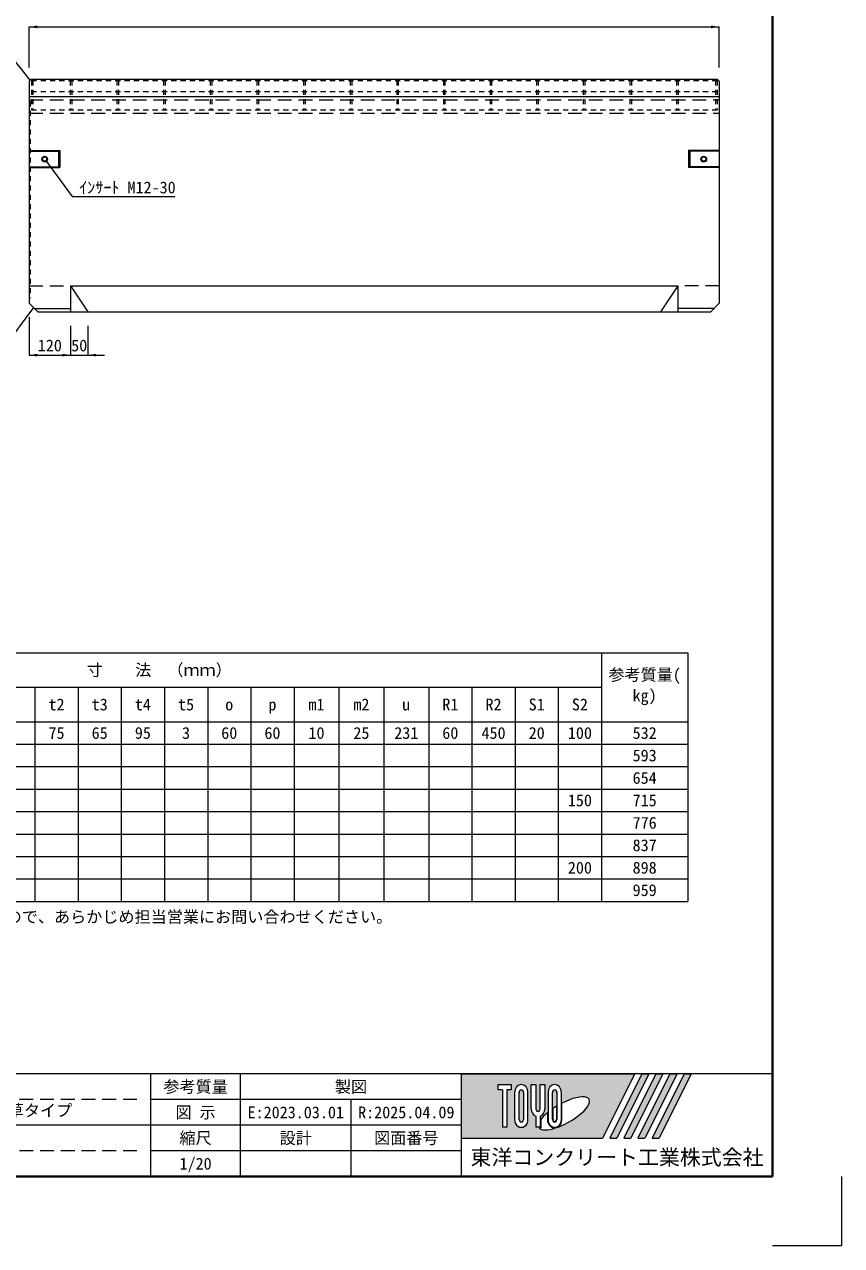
# Model space of a CAD drawing. Units: millimetres at full size, sheet at 1:20. Extents: x -285 to 21875, y 5903 to 11843.
# Drawn here: x 6250 to 8615, y 5903 to 9438 of the extents above; entities that cross this region are included whole.
import ezdxf
from ezdxf.enums import TextEntityAlignment as Align

# ---------------------------------------------------------------- set-up
doc = ezdxf.new("R2010")
doc.units = ezdxf.units.MM
doc.header["$LTSCALE"] = 20
doc.linetypes.add('USER1', pattern=[3, 2, -1])
doc.linetypes.add('USER2', pattern=[1.35, 0.75, -0.6])
for name, color, linetype, lineweight in [('Defpoints_2', 8, 'Continuous', 0), ('インサート', 3, 'USER2', 5), ('グレーチング', 7, 'Continuous', 13), ('図枠', 7, 'Continuous', 5), ('寸法線', 7, 'Continuous', 13), ('寸法表', 7, 'Continuous', 13), ('引出線', 4, 'Continuous', 13), ('本体', 2, 'Continuous', 13), ('目地', 132, 'Continuous', 5)]:
    doc.layers.add(name, color=color, linetype=linetype, lineweight=lineweight)
doc.layers.add('文字', color=7, linetype='Continuous')
doc.styles.add('ＭＳ ゴシック', font='')
doc.styles.get('ＭＳ ゴシック').set_extended_font_data('MS Gothic')

# ---------------------------------------------------------------- blocks, each defined once
blk = doc.blocks.new('filled_arrow')
at = {"color": 0, "linetype": 'Continuous', "lineweight": -2}
blk.add_solid([(7.5, 1.25), (0, 0), (7.5, -1.25)], dxfattribs=at)
blk = doc.blocks.new('open_arrow')
at = {"color": 0, "linetype": 'Continuous', "lineweight": -2}
blk.add_lwpolyline([(7.5, 1.25), (0, 0), (7.5, -1.25)], dxfattribs=at)

msp = doc.modelspace()

# ---------------------------------------------------------------- hatches: boundary and pattern name
at = {"layer": '図枠'}
h = msp.add_hatch(color=256, dxfattribs=at)
h.paths.add_polyline_path([(7514.97, 6400.12), (7514.97, 6214.5), (7923.35, 6214.5), (8016.16, 6400.12)])
edge = h.paths.add_edge_path(flags=16)
edge.add_ellipse((7811.48, 6285.86), major_axis=(72.73, 40.71), ratio=0.3471473, start_angle=-144.31122, end_angle=72.1899, ccw=False)
edge.add_ellipse((7784.55, 6268.28), major_axis=(0, 24.75), ratio=0.8463542, start_angle=-160.70346, end_angle=-90)
edge.add_line((7805.49, 6268.28), (7805.49, 6315.46))
edge = h.paths.add_edge_path(flags=16)
edge.add_ellipse((7784.55, 6346.34), major_axis=(0, 22.85), ratio=0.8463541, start_angle=-90, end_angle=90, ccw=False)
edge.add_line((7803.88, 6346.34), (7803.88, 6268.28))
edge.add_ellipse((7784.55, 6268.28), major_axis=(0, 22.85), ratio=0.8463541, start_angle=90, end_angle=-90, ccw=False)
edge.add_line((7765.21, 6268.28), (7765.21, 6346.34))
edge = h.paths.add_edge_path(flags=16)
edge.add_line((7790.99, 6346.34), (7790.99, 6268.28))
edge.add_ellipse((7784.55, 6268.28), major_axis=(0, 7.62), ratio=0.8463541, start_angle=90, end_angle=-90, ccw=False)
edge.add_line((7778.1, 6268.28), (7778.1, 6346.34))
edge.add_ellipse((7784.55, 6346.34), major_axis=(0, 7.62), ratio=0.8463541, start_angle=-90, end_angle=90, ccw=False)
edge = h.paths.add_edge_path(flags=16)
edge.add_line((7789.38, 6306.44), (7789.38, 6268.28))
edge.add_ellipse((7784.55, 6268.28), major_axis=(0, 5.71), ratio=0.8463542, start_angle=90, end_angle=-90, ccw=False)
edge.add_line((7779.71, 6268.28), (7779.71, 6300.2))
edge.add_ellipse((7811.48, 6285.86), major_axis=(72.73, 40.71), ratio=0.3471473, start_angle=107.79174, end_angle=126.47132, ccw=False)
edge = h.paths.add_edge_path(flags=16)
edge.add_line((7755.54, 6369.19), (7755.54, 6299.22))
edge.add_ellipse((7736.21, 6299.22), major_axis=(0, 22.85), ratio=0.8463541, start_angle=-163.34117, end_angle=-90, ccw=False)
edge.add_line((7742.65, 6277.68), (7742.65, 6245.44))
edge.add_line((7742.65, 6245.44), (7729.76, 6245.44))
edge.add_line((7729.76, 6245.44), (7729.76, 6277.68))
edge.add_ellipse((7736.21, 6299.22), major_axis=(0, 22.85), ratio=0.8463541, start_angle=90, end_angle=163.34117, ccw=False)
edge.add_line((7716.87, 6299.22), (7716.87, 6369.19))
edge.add_line((7716.87, 6369.19), (7729.76, 6369.19))
edge.add_line((7729.76, 6369.19), (7729.76, 6299.22))
edge.add_ellipse((7736.21, 6299.22), major_axis=(0, 7.62), ratio=0.8463541, start_angle=90, end_angle=-90)
edge.add_line((7742.65, 6299.22), (7742.65, 6369.19))
edge.add_line((7742.65, 6369.19), (7755.54, 6369.19))
edge = h.paths.add_edge_path(flags=16)
edge.add_line((7763.6, 6287.99), (7763.6, 6268.28))
edge.add_ellipse((7784.55, 6268.28), major_axis=(0, 24.75), ratio=0.8463542, start_angle=90, end_angle=-171.54427)
edge.add_ellipse((7811.48, 6285.86), major_axis=(72.73, 40.71), ratio=0.3471473, start_angle=-178.64954, end_angle=-148.29244, ccw=False)
edge.add_line((7739.87, 6243.53), (7744.26, 6243.53))
edge.add_line((7744.26, 6243.53), (7744.26, 6267.67))
edge.add_ellipse((7811.48, 6285.86), major_axis=(72.73, 40.71), ratio=0.3471473, start_angle=148.21912, end_angle=165.90812, ccw=False)
edge = h.paths.add_edge_path(flags=16)
edge.add_ellipse((7687.87, 6346.34), major_axis=(0, 22.85), ratio=0.8463541, start_angle=-90, end_angle=90, ccw=False)
edge.add_line((7707.2, 6346.34), (7707.2, 6268.28))
edge.add_ellipse((7687.87, 6268.28), major_axis=(0, 22.85), ratio=0.8463541, start_angle=90, end_angle=-90, ccw=False)
edge.add_line((7668.53, 6268.28), (7668.53, 6346.34))
edge = h.paths.add_edge_path(flags=16)
edge.add_line((7694.31, 6346.34), (7694.31, 6268.28))
edge.add_ellipse((7687.87, 6268.28), major_axis=(0, 7.62), ratio=0.8463541, start_angle=90, end_angle=-90, ccw=False)
edge.add_line((7681.42, 6268.28), (7681.42, 6346.34))
edge.add_ellipse((7687.87, 6346.34), major_axis=(0, 7.62), ratio=0.8463541, start_angle=-90, end_angle=90, ccw=False)
h.paths.add_polyline_path([(7658.86, 6369.19), (7658.86, 6353.96), (7645.97, 6353.96), (7645.97, 6245.44), (7633.08, 6245.44), (7633.08, 6353.96), (7620.19, 6353.96), (7620.19, 6369.19)], flags=16)
for points in [[(7943.77, 6214.5), (7964.19, 6214.5), (8057, 6400.12), (8036.58, 6400.12)], [(8097.84, 6400.12), (8077.42, 6400.12), (7984.6, 6214.5), (8005.02, 6214.5)], [(8138.67, 6400.12), (8118.25, 6400.12), (8025.44, 6214.5), (8045.86, 6214.5)], [(8179.51, 6400.12), (8159.09, 6400.12), (8066.28, 6214.5), (8086.7, 6214.5)]]:
    msp.add_hatch(color=256, dxfattribs=at).paths.add_polyline_path(points)

# ---------------------------------------------------------------- linework, layer by layer
at = {"layer": 'Defpoints_2'}
for p, q in [((5899.97, 7354.53), (7919.97, 7354.53)), ((5899.97, 7289.53), (7919.97, 7289.53)), ((5899.97, 7224.53), (7794.97, 7224.53)), ((5899.97, 7159.53), (7919.97, 7159.53)), ((5899.97, 7094.53), (7919.97, 7094.53)), ((5899.97, 7029.53), (7794.97, 7029.53)), ((5899.97, 6964.53), (7919.97, 6964.53))]:
    msp.add_line(p, q, dxfattribs=at)
at = {"layer": 'Defpoints_2', "color": 7, "lineweight": 13}
for p in [(8614.97, 6103.12), (8414.97, 5903.12)]:
    msp.add_line(p, (8614.97, 5903.12), dxfattribs=at)
at = {"layer": 'インサート', "linetype": 'Continuous'}
for centre, radius in [((6308.07, 9048.46), 8.25), ((6308.07, 9048.46), 6), ((8216.07, 9048.46), 8.25), ((8216.07, 9048.46), 6)]:
    msp.add_circle(centre, radius, dxfattribs=at)
at = {"layer": 'グレーチング', "linetype": 'USER2'}
for p, q in [((6269.57, 9276.16), (8254.57, 9276.16)), ((6269.57, 9276.16), (6269.57, 9191.16)), ((6274.07, 9276.16), (6274.07, 9191.16)), ((6382.32, 9276.16), (6382.32, 9191.16)), ((6386.82, 9276.16), (6386.82, 9191.16)), ((6517.32, 9276.16), (6517.32, 9191.16)), ((6521.82, 9276.16), (6521.82, 9191.16)), ((6652.32, 9276.16), (6652.32, 9191.16)), ((6656.82, 9276.16), (6656.82, 9191.16)), ((6787.32, 9276.16), (6787.32, 9191.16)), ((6791.82, 9276.16), (6791.82, 9191.16)), ((6922.32, 9276.16), (6922.32, 9191.16)), ((6926.82, 9276.16), (6926.82, 9191.16)), ((7057.32, 9276.16), (7057.32, 9191.16)), ((7061.82, 9276.16), (7061.82, 9191.16)), ((7192.32, 9276.16), (7192.32, 9191.16)), ((7196.82, 9276.16), (7196.82, 9191.16)), ((7327.32, 9276.16), (7327.32, 9191.16)), ((7331.82, 9276.16), (7331.82, 9191.16)), ((7462.32, 9276.16), (7462.32, 9191.16)), ((7466.82, 9276.16), (7466.82, 9191.16)), ((7597.32, 9276.16), (7597.32, 9191.16)), ((7601.82, 9276.16), (7601.82, 9191.16)), ((7732.32, 9276.16), (7732.32, 9191.16)), ((7736.82, 9276.16), (7736.82, 9191.16)), ((7867.32, 9276.16), (7867.32, 9191.16)), ((7871.82, 9276.16), (7871.82, 9191.16)), ((8002.32, 9276.16), (8002.32, 9191.16)), ((8006.82, 9276.16), (8006.82, 9191.16)), ((8137.32, 9276.16), (8137.32, 9191.16)), ((8141.82, 9276.16), (8141.82, 9191.16)), ((8250.07, 9276.16), (8250.07, 9191.16)), ((8254.57, 9276.16), (8254.57, 9191.16)), ((6269.57, 9244.16), (8254.57, 9244.16)), ((6269.57, 9191.16), (8254.57, 9191.16))]:
    msp.add_line(p, q, dxfattribs=at)
at = {"layer": '図枠', "lineweight": 40}
for p in [(8414.97, 11643.12), (4814.97, 6103.12)]:
    msp.add_line(p, (8414.97, 6103.12), dxfattribs=at)
at = {"layer": '図枠', "lineweight": 13}
for p, q in [((8414.97, 6400.12), (4814.97, 6400.12)), ((6614.97, 6103.12), (6614.97, 6400.12)), ((6874.97, 6103.12), (6874.97, 6400.12)), ((7514.97, 6103.12), (7514.97, 6400.12)), ((7514.97, 6325.87), (6614.97, 6325.87)), ((7194.97, 6103.12), (7194.97, 6325.87)), ((7514.97, 6251.62), (4814.97, 6251.62)), ((7514.97, 6177.37), (6614.97, 6177.37))]:
    msp.add_line(p, q, dxfattribs=at)
at = {"layer": '図枠'}
for p, q in [((7514.97, 6400.12), (8016.16, 6400.12)), ((8016.16, 6400.12), (7923.35, 6214.5)), ((8036.58, 6400.12), (7943.77, 6214.5)), ((8057, 6400.12), (7964.19, 6214.5)), ((8077.42, 6400.12), (7984.6, 6214.5)), ((8097.84, 6400.12), (8005.02, 6214.5)), ((8118.25, 6400.12), (8025.44, 6214.5)), ((8036.58, 6400.12), (8057, 6400.12)), ((8138.67, 6400.12), (8045.86, 6214.5)), ((8159.09, 6400.12), (8066.28, 6214.5)), ((8077.42, 6400.12), (8097.84, 6400.12)), ((8179.51, 6400.12), (8086.7, 6214.5)), ((8118.25, 6400.12), (8138.67, 6400.12)), ((8159.09, 6400.12), (8179.51, 6400.12)), ((7620.19, 6369.19), (7620.19, 6353.96)), ((7620.19, 6369.19), (7658.86, 6369.19)), ((7658.86, 6369.19), (7658.86, 6353.96)), ((7716.87, 6369.19), (7729.76, 6369.19)), ((7716.87, 6299.22), (7716.87, 6369.19)), ((7729.76, 6369.19), (7729.76, 6299.22)), ((7742.65, 6369.19), (7755.54, 6369.19)), ((7742.65, 6299.22), (7742.65, 6369.19)), ((7755.54, 6369.19), (7755.54, 6299.22)), ((7633.08, 6353.96), (7620.19, 6353.96)), ((7633.08, 6353.96), (7633.08, 6245.44)), ((7645.97, 6353.96), (7645.97, 6245.44)), ((7658.86, 6353.96), (7645.97, 6353.96)), ((7668.53, 6346.34), (7668.53, 6268.28)), ((7681.42, 6268.28), (7681.42, 6346.34)), ((7694.31, 6346.34), (7694.31, 6268.28)), ((7707.2, 6268.28), (7707.2, 6346.34)), ((7765.21, 6346.34), (7765.21, 6268.28)), ((7778.1, 6268.28), (7778.1, 6346.34)), ((7790.99, 6346.34), (7790.99, 6268.28)), ((7803.88, 6268.28), (7803.88, 6346.34)), ((7779.71, 6268.28), (7779.71, 6300.2)), ((7789.38, 6306.44), (7789.38, 6268.28)), ((7805.49, 6268.28), (7805.49, 6315.46)), ((7729.76, 6277.68), (7729.76, 6245.44)), ((7742.65, 6277.68), (7742.65, 6245.44)), ((7744.26, 6267.67), (7744.26, 6243.53)), ((7763.6, 6287.99), (7763.6, 6268.28)), ((7645.97, 6245.44), (7633.08, 6245.44)), ((7742.65, 6245.44), (7729.76, 6245.44)), ((7739.87, 6243.53), (7744.26, 6243.53)), ((7514.97, 6214.5), (7923.35, 6214.5)), ((7943.77, 6214.5), (7964.19, 6214.5)), ((7984.6, 6214.5), (8005.02, 6214.5)), ((8025.44, 6214.5), (8045.86, 6214.5)), ((8066.28, 6214.5), (8086.7, 6214.5))]:
    msp.add_line(p, q, dxfattribs=at)
at = {"layer": '図枠', "linetype": 'USER1', "lineweight": 9}
for p, q in [((6574.97, 6325.87), (5174.97, 6325.87)), ((6574.97, 6177.37), (5174.97, 6177.37))]:
    msp.add_line(p, q, dxfattribs=at)
at = {"layer": '図枠'}
for centre, major_axis, ratio, start_param, end_param in [((7687.87, 6346.34), (0, 22.85), 0.846354, 4.712389, 7.8539816), ((7784.55, 6346.34), (0, 22.85), 0.846354, 4.712389, 7.8539816), ((7687.87, 6346.34), (0, 7.62), 0.846354, 4.712389, 7.8539816), ((7784.55, 6346.34), (0, 7.62), 0.846354, 4.712389, 7.8539816), ((7811.48, 6285.86), (72.73, 40.71), 0.347147, 4.2621853, 7.7429163), ((7736.21, 6299.22), (0, 22.85), 0.846354, 1.5707963, 2.8017557), ((7736.21, 6299.22), (0, 7.62), 0.846354, 1.5707963, 4.712389), ((7736.21, 6299.22), (0, 22.85), 0.846354, 3.4814296, 4.712389), ((7811.48, 6285.86), (72.73, 40.71), 0.347147, 1.6817405, 1.8219833), ((7687.87, 6268.28), (0, 22.85), 0.846354, 1.5707963, 4.712389), ((7687.87, 6268.28), (0, 7.62), 0.846354, 1.5707963, 4.712389), ((7811.48, 6285.86), (72.73, 40.71), 0.347147, 2.0815197, 2.5155126), ((7784.55, 6268.28), (0, 24.75), 0.846354, 1.5707963, 3.3154679), ((7784.55, 6268.28), (0, 22.85), 0.846354, 1.5707963, 4.712389), ((7784.55, 6268.28), (0, 7.62), 0.846354, 1.5707963, 4.712389), ((7784.55, 6268.28), (0, 5.71), 0.846354, 1.5707963, 4.712389), ((7784.55, 6268.28), (0, 24.75), 0.846354, 3.5338438, 4.712389), ((7811.48, 6285.86), (72.73, 40.71), 0.347147, 3.2093975, 4.2004451)]:
    msp.add_ellipse(centre, major_axis=major_axis, ratio=ratio, start_param=start_param, end_param=end_param, dxfattribs=at)
at = {"layer": '寸法線'}
for p, q in [((6263.07, 9431.11), (8261.07, 9431.11)), ((6263.07, 9313.96), (6263.07, 9431.11)), ((8261.07, 9313.96), (8261.07, 9431.11)), ((6263.07, 8591.16), (6263.07, 8480.82)), ((6383.07, 8566.16), (6383.07, 8480.82)), ((6383.07, 8566.16), (6383.07, 8480.82)), ((6433.07, 8566.16), (6433.07, 8480.82)), ((6263.07, 8480.82), (6383.07, 8480.82)), ((6335.07, 8480.82), (6481.07, 8480.82))]:
    msp.add_line(p, q, dxfattribs=at)
at = {"layer": '寸法表'}
for p, q in [((5059.97, 7619.53), (8169.97, 7619.53)), ((7919.97, 7619.53), (7919.97, 6899.53)), ((8169.97, 7619.53), (8169.97, 6899.53)), ((5359.97, 7519.53), (7919.97, 7519.53)), ((6279.97, 7519.53), (6279.97, 6899.53)), ((6404.97, 7519.53), (6404.97, 6899.53)), ((6529.97, 7519.53), (6529.97, 6899.53)), ((6654.97, 7519.53), (6654.97, 6899.53)), ((6779.97, 7519.53), (6779.97, 6899.53)), ((6904.97, 7519.53), (6904.97, 6899.53)), ((7029.97, 7519.53), (7029.97, 6899.53)), ((7159.97, 7519.53), (7159.97, 6899.53)), ((7289.97, 7519.53), (7289.97, 6899.53)), ((7419.97, 7519.53), (7419.97, 6899.53)), ((7544.97, 7519.53), (7544.97, 6899.53)), ((7669.97, 7519.53), (7669.97, 6899.53)), ((7794.97, 7519.53), (7794.97, 6899.53)), ((5059.97, 7419.53), (8169.97, 7419.53)), ((7919.97, 7354.53), (8169.97, 7354.53)), ((7919.97, 7289.53), (8169.97, 7289.53)), ((7794.97, 7224.53), (8169.97, 7224.53)), ((7919.97, 7159.53), (8169.97, 7159.53)), ((7919.97, 7094.53), (8169.97, 7094.53)), ((7794.97, 7029.53), (8169.97, 7029.53)), ((7919.97, 6964.53), (8169.97, 6964.53)), ((5059.97, 6899.53), (8169.97, 6899.53))]:
    msp.add_line(p, q, dxfattribs=at)
at = {"layer": '引出線'}
for points in [[(6266.07, 9276.96), (6190.14, 9373.39), (6127.74, 9373.39)], [(6312.98, 9041.82), (6388.08, 8940.21), (6684.56, 8940.21)], [(6275.57, 8618.66), (6190.14, 8502.65), (6126.64, 8502.65)]]:
    msp.add_lwpolyline(points, dxfattribs=at)
at = {"layer": '本体'}
for p, q in [((6263.07, 9273.96), (6269.07, 9279.96)), ((6263.07, 9273.96), (6263.07, 8631.16)), ((6269.07, 9279.96), (8255.07, 9279.96)), ((8255.07, 9279.96), (8261.07, 9273.96)), ((8261.07, 9273.96), (8261.07, 8631.16)), ((6263.07, 9229.96), (8261.07, 9229.96)), ((6263.07, 8631.16), (6288.07, 8606.16)), ((8261.07, 8631.16), (8236.07, 8606.16)), ((6288.07, 8606.16), (8236.07, 8606.16))]:
    msp.add_line(p, q, dxfattribs=at)
at = {"layer": '本体', "linetype": 'USER1', "lineweight": 9}
msp.add_line((6263.07, 9219.96), (8261.07, 9219.96), dxfattribs=at)
at = {"layer": '本体', "linetype": 'USER1', "lineweight": 15}
for p, q in [((6263.07, 9181.16), (8261.07, 9181.16)), ((6263.07, 8681.16), (6383.07, 8681.16)), ((8261.07, 8681.16), (8141.07, 8681.16))]:
    msp.add_line(p, q, dxfattribs=at)
at = {"layer": '本体', "lineweight": 9}
for p, q in [((6263.07, 9072.96), (6352.07, 9072.96)), ((6352.07, 9072.96), (6352.07, 9023.96)), ((8172.07, 9072.96), (8172.07, 9023.96)), ((8261.07, 9072.96), (8172.07, 9072.96)), ((6263.07, 9023.96), (6352.07, 9023.96)), ((8261.07, 9023.96), (8172.07, 9023.96)), ((6383.07, 8681.16), (6383.07, 8606.16)), ((6383.07, 8681.16), (6433.07, 8606.16)), ((8141.07, 8681.16), (8091.07, 8606.16)), ((8141.07, 8681.16), (8141.07, 8606.16)), ((6278.07, 8616.16), (6383.07, 8616.16)), ((8246.07, 8616.16), (8141.07, 8616.16))]:
    msp.add_line(p, q, dxfattribs=at)
at = {"layer": '本体', "lineweight": 5}
for p, q in [((6263.07, 9070.96), (6348.07, 9070.96)), ((6348.07, 9070.96), (6352.07, 9072.96)), ((6348.07, 9070.96), (6348.07, 9025.96)), ((8176.07, 9070.96), (8172.07, 9072.96)), ((8176.07, 9070.96), (8176.07, 9025.96)), ((8261.07, 9070.96), (8176.07, 9070.96)), ((6263.07, 9025.96), (6348.07, 9025.96)), ((6348.07, 9025.96), (6352.07, 9023.96)), ((8176.07, 9025.96), (8172.07, 9023.96)), ((8261.07, 9025.96), (8176.07, 9025.96))]:
    msp.add_line(p, q, dxfattribs=at)
at = {"layer": '本体', "lineweight": 15}
msp.add_line((6383.07, 8681.16), (8141.07, 8681.16), dxfattribs=at)
at = {"layer": '目地', "linetype": 'USER2'}
for p, q in [((6263.07, 9217.16), (6266.27, 9215.16)), ((6263.07, 9199.16), (6266.27, 9201.16)), ((6266.27, 9215.16), (6266.27, 8647.16)), ((6263.07, 8663.16), (6266.27, 8661.16)), ((6263.07, 8645.16), (6266.27, 8647.16))]:
    msp.add_line(p, q, dxfattribs=at)

# ---------------------------------------------------------------- block references
at = {"layer": '寸法線', "xscale": 3.2, "yscale": 3.2}
for p in [(6263.07, 9431.11), (6263.07, 8480.82), (6433.07, 8480.82)]:
    msp.add_blockref('filled_arrow', p, dxfattribs=at)
at = {"layer": '寸法線', "xscale": 3.2, "yscale": 3.2, "rotation": 180}
for p in [(8261.07, 9431.11), (6383.07, 8480.82), (6383.07, 8480.82)]:
    msp.add_blockref('filled_arrow', p, dxfattribs=at)
at = {"layer": '引出線', "xscale": 0.16, "yscale": 0.16}
for p, rotation in [((6266.07, 9276.96), 128.2), ((6312.98, 9041.82), 306.5), ((6275.57, 8618.66), 233.6)]:
    msp.add_blockref('open_arrow', p, dxfattribs=dict(at, rotation=rotation))

# ---------------------------------------------------------------- texts
at = {"layer": '図枠', "style": 'ＭＳ ゴシック'}
for s, height, p in [('参考質量', 34.18, (6744.97, 6363)), ('製図', 34.18, (7194.97, 6363)), ('バリアフリースリットグレーチング\u3000防草タイプ', 34.18, (5874.97, 6294.2)), ('図 示', 34.18, (6744.97, 6288.75)), ('E:2023.03.01', 34.18, (7034.97, 6288.75)), ('R:2025.04.09', 34.18, (7354.97, 6288.75)), ('縮尺', 34.18, (6744.97, 6214.5)), ('設計', 34.18, (7034.97, 6214.5)), ('図面番号', 34.18, (7354.97, 6214.5)), ('東洋コンクリート工業株式会社', 44.43, (7964.97, 6158.81)), ('1/20', 34.18, (6744.97, 6140.25))]:
    msp.add_text(s, height=height, dxfattribs=at).set_placement(p, align=Align.MIDDLE_CENTER)
at = {"layer": '寸法線', "style": 'ＭＳ ゴシック'}
for s, p in [('120', (6323.07, 8508.82)), ('50', (6408.07, 8508.82))]:
    msp.add_text(s, height=34.18, dxfattribs=at).set_placement(p, align=Align.MIDDLE_CENTER)
at = {"layer": '寸法表', "style": 'ＭＳ ゴシック'}
for s, p in [('寸\u3000\u3000法\u3000（ｍｍ）', (6639.97, 7569.53)), ('t2', (6342.47, 7469.53)), ('t3', (6467.47, 7469.53)), ('t4', (6592.47, 7469.53)), ('t5', (6717.47, 7469.53)), ('o', (6842.47, 7469.53)), ('p', (6967.47, 7469.53)), ('m1', (7094.97, 7469.53)), ('m2', (7224.97, 7469.53)), ('u', (7354.97, 7469.53)), ('R1', (7482.47, 7469.53)), ('R2', (7607.47, 7469.53)), ('S1', (7732.47, 7469.53)), ('S2', (7857.47, 7469.53)), ('75', (6342.47, 7387.03)), ('65', (6467.47, 7387.03)), ('95', (6592.47, 7387.03)), ('3', (6717.47, 7387.03)), ('60', (6842.47, 7387.03)), ('60', (6967.47, 7387.03)), ('10', (7094.97, 7387.03)), ('25', (7224.97, 7387.03)), ('231', (7354.97, 7387.03)), ('60', (7482.47, 7387.03)), ('450', (7607.47, 7387.03)), ('20', (7732.47, 7387.03)), ('100', (7857.47, 7387.03)), ('532', (8044.97, 7387.03)), ('593', (8044.97, 7322.03)), ('654', (8044.97, 7257.03)), ('150', (7857.47, 7192.03)), ('715', (8044.97, 7192.03)), ('776', (8044.97, 7127.03)), ('837', (8044.97, 7062.03)), ('200', (7857.47, 6997.03)), ('898', (8044.97, 6997.03)), ('959', (8044.97, 6932.03))]:
    msp.add_text(s, height=34.18, dxfattribs=at).set_placement(p, align=Align.MIDDLE_CENTER)
for s, p in [('参考質量(', (7940.08, 7572.84)), ('kg)', (8010.01, 7512.84))]:
    msp.add_text(s, height=34.18, dxfattribs=at).set_placement(p, align=Align.TOP_LEFT)
at = {"layer": '引出線', "style": 'ＭＳ ゴシック'}
msp.add_text('ｲﾝｻｰﾄ M12-30', height=34.18, dxfattribs=at).set_placement((6408.08, 8983.41), align=Align.TOP_LEFT)
at = {"layer": '文字', "style": 'ＭＳ ゴシック'}
msp.add_text('（注）こちらの製品につきましては型枠を整備中ですので、あらかじめ担当営業にお問い合わせください。', height=34.18, dxfattribs=at).set_placement((5076.51, 6827.49), align=Align.BOTTOM_LEFT)

doc.saveas('drawing.dxf')
